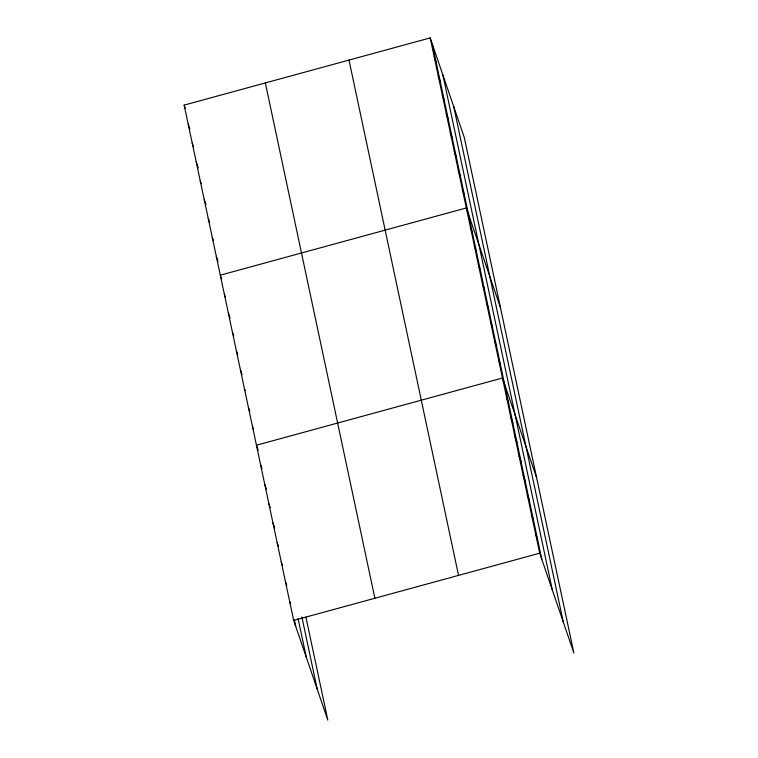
<?xml version="1.0" encoding="UTF-8"?>
<svg xmlns="http://www.w3.org/2000/svg" width="758" height="758" viewBox="0 0 758 758"><rect width="100%" height="100%" fill="white"/><g stroke="black" fill="none" stroke-linecap="round" stroke-linejoin="round"><path stroke-width="1.14" d="M305.9 617.04L327.807 720.1L293.687 620.432L184.156 105.116L430.193 37.9L464.313 137.568L573.844 652.884L539.724 553.207L430.193 37.9M293.687 620.432L539.724 553.207M434.211 56.793L436.267 62.819M438.228 75.686L440.284 81.722M442.236 94.579L444.302 100.615M446.254 113.482L448.319 119.508M450.271 132.375L452.337 138.401M454.288 151.268L456.354 157.294M458.306 170.162L460.371 176.188M462.323 189.055L464.389 195.081M500.46 307.625L466.341 207.948L220.294 275.173L221.677 279.19M470.348 226.85L472.414 232.877M474.366 245.744L476.431 251.77M478.383 264.637L480.449 270.663M482.401 283.53L484.466 289.556M486.418 302.423L488.484 308.449M490.435 321.316L492.501 327.352M494.453 340.209L496.518 346.245M498.47 359.112L500.526 365.138M536.607 477.673L502.478 378.005L256.441 445.221L258.165 450.243M506.619 397.467L508.684 403.502M510.759 416.938L512.825 422.964M514.9 436.409L516.956 442.435M519.031 455.871L521.097 461.897M523.172 475.342L525.237 481.368M527.312 494.803L529.378 500.839M531.443 514.275L533.509 520.301M535.584 533.736L537.649 539.772M184.156 105.116L185.179 108.138M188.164 124.018L189.888 129.04M192.181 142.911L193.555 146.929M196.199 161.805L198.264 167.831M200.216 180.698L201.249 183.711M204.234 199.591L205.949 204.613M208.251 218.484L209.625 222.511M212.268 237.387L213.301 240.4M216.276 256.28L218.001 261.302M224.311 294.066L225.344 297.079M228.329 312.959L230.053 317.981M232.346 331.852L233.72 335.87M236.363 350.746L237.737 354.772M240.381 369.648L242.096 374.67M244.398 388.541L245.08 390.55M248.406 407.434L249.789 411.452M252.423 426.328L253.456 429.341M260.581 464.692L261.955 468.709M264.722 484.154L266.437 489.185M268.853 503.625L270.236 507.642M272.994 523.096L274.718 528.118M277.134 542.557L278.508 546.575M281.265 562.029L282.298 565.042M285.406 581.49L286.78 585.517M289.547 600.961L290.579 603.974M453.739 106.67L563.27 621.977M442.833 74.834L552.364 590.141M432.259 43.926L541.79 559.233M349.002 60.081L458.533 575.388M265.347 82.935L374.878 598.242M301.892 617.05L317.232 689.202M298.055 618.424L306.327 657.357M294.284 619.589L295.743 626.459"/></g></svg>
